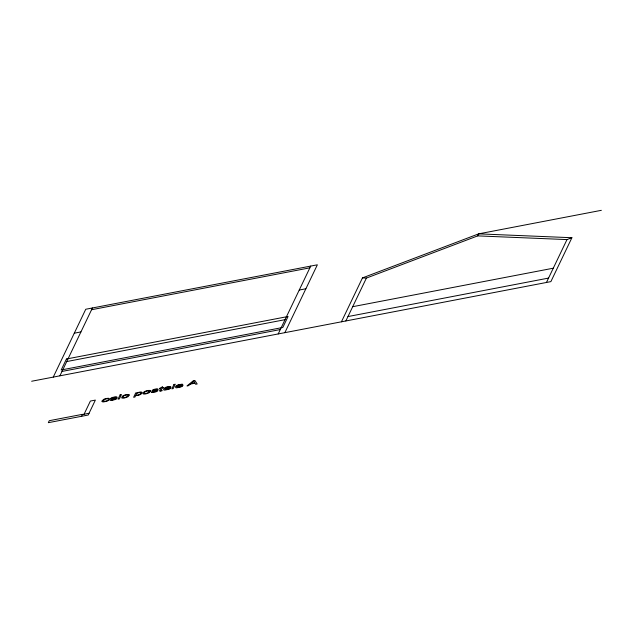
<?xml version="1.0" encoding="UTF-8"?>
<svg xmlns="http://www.w3.org/2000/svg" width="633" height="633" viewBox="0 0 633 633"><rect width="100%" height="100%" fill="white"/><g stroke="black" fill="none" stroke-linecap="round" stroke-linejoin="round"><path stroke-width="0.95" d="M182.905 385.275L182.644 384.334A3.663 1.187 -16.2 0 0 182.003 384.184L178.466 384.745A3.545 1.147 -16.2 0 0 177.43 385.149A3.727 1.203 -16.2 0 0 176.813 385.465L175.483 386.731L175.752 387.657A3.505 1.131 -16.2 0 0 176.694 387.815L180.706 387.008A3.347 1.084 -16.2 0 0 181.885 386.431L182.573 385.901L180.492 386.605A2.01 0.649 -16.2 0 1 179.55 386.969M53.251 377.102L85.756 309.252L317.362 264.808L284.858 332.665M59.898 375.828L92.41 307.97M81.57 416.3L82.512 414.322L49.271 420.7L48.322 422.678L88.216 415.026L95.369 400.096L90.384 401.053L84.07 414.227M278.204 333.939L310.716 266.089M341.432 321.809L362.464 277.903L478.667 233.862L601.35 210.322M345.863 320.955L366.412 278.069L477.693 235.887L566.994 239.583L571.908 237.723L550.876 281.622L31.65 381.248M477.693 235.887L478.667 233.862L571.908 237.723M546.445 282.476L566.994 239.583M182.866 385.355L176.765 386.581L177.319 387.246A2.421 0.783 -16.2 0 0 178.063 387.261L179.519 386.977M113.766 399.597L112.31 399.874M167.571 389.271L166.115 389.548A2.421 0.783 -16.2 0 1 165.363 389.54C162.23 387.705 172.999 389.493 170.696 386.628A3.663 1.187 -16.2 0 0 170.055 386.478L166.519 387.04A3.545 1.147 -16.2 0 0 165.482 387.443A3.727 1.203 -16.2 0 0 164.865 387.76L163.528 389.026L163.805 389.952A3.505 1.131 -16.2 0 0 164.746 390.11L168.758 389.303A3.347 1.084 -16.2 0 0 169.937 388.717L170.617 388.195L168.536 388.899A2.01 0.649 -16.2 0 1 167.603 389.263M91.563 309.727L309.877 267.838M74.283 333.203L80.929 331.921M299.243 290.041L305.889 288.759M66.734 361.562L285.04 319.673M352.7 306.689L553.282 268.202M62.002 371.436L280.308 329.548M347.968 316.563L548.55 278.085M82.409 414.544L89.055 413.27M160.735 391.02L160.196 391.083A1.472 0.475 -16.2 0 1 159.912 391.083L159.761 391.059A1.298 0.419 -16.2 0 1 159.548 390.949L160.56 388.512L159.563 388.709L159.761 388.282L162.626 386.731L162.103 387.839L163.433 387.578L161.898 388.258L160.924 390.339L161.478 390.426A5.119 1.654 -16.2 0 0 162.143 390.284L162.111 390.719A4.993 1.614 -16.2 0 1 160.735 391.028M362.464 277.903L366.412 278.069M150.567 390.909L149.483 392.563L146.104 393.837A5.064 1.638 -16.2 0 1 145.566 393.932L145.376 393.963A3.663 1.187 -16.2 0 1 143.477 393.955A3.545 1.147 -16.2 0 1 143.003 393.647L143.96 391.93A3.363 1.084 -16.2 0 1 144.886 391.408A4.115 1.329 -16.2 0 1 147.932 390.521A3.743 1.211 -16.2 0 1 150.63 390.925M129.203 395.008L128.127 396.662L124.741 397.935A5.064 1.638 -16.2 0 1 124.21 398.03L124.013 398.062A3.663 1.187 -16.2 0 1 122.114 398.054A3.545 1.147 -16.2 0 1 121.639 397.746L122.604 396.029A3.363 1.084 -16.2 0 1 123.522 395.506A4.115 1.329 -16.2 0 1 126.568 394.62A3.743 1.211 -16.2 0 1 129.267 395.024M149.222 391.321L149.206 391.542A5.76 1.859 -16.2 0 1 149.166 391.677A6.789 2.192 -16.2 0 1 149.048 391.898L148.399 392.563A2.271 0.736 -16.2 0 1 148.019 392.784A2.405 0.775 -16.2 0 1 144.625 393.441A2.413 0.775 -16.2 0 1 144.348 393.251L144.324 392.816A6.607 2.136 -16.2 0 1 144.466 392.531L145.028 391.938A2.326 0.752 -16.2 0 1 148.779 391.02M113.798 399.581A2.01 0.649 -16.2 0 0 114.731 399.217L116.812 398.521L116.132 399.043A3.347 1.084 -16.2 0 1 114.953 399.621L110.941 400.428A3.505 1.131 -16.2 0 1 110 400.278L109.723 399.352L111.06 398.086A3.727 1.203 -16.2 0 1 111.677 397.769A3.545 1.147 -16.2 0 1 112.714 397.366L116.25 396.804A3.663 1.187 -16.2 0 1 116.891 396.954C119.249 399.732 108.401 398.022 111.558 399.866A2.421 0.783 -16.2 0 0 112.31 399.874M115.704 397.366A2.524 0.815 -16.2 0 0 113.275 397.603A2.524 0.815 -16.2 0 0 111.281 398.743L115.966 397.841A2.785 0.902 -16.2 0 0 115.752 397.35M140.384 392.61A2.429 0.783 -16.2 0 1 140.637 392.8L140.684 393.109A6.916 2.231 -16.2 0 1 140.51 393.528L139.774 394.256A2.168 0.704 -16.2 0 1 137.749 395.016A2.168 0.704 -16.2 0 1 136.19 394.913L136.103 394.406A6.884 2.223 -16.2 0 1 136.245 394.122L136.665 393.639A2.706 0.87 -16.2 0 1 137.282 393.22A2.184 0.704 -16.2 0 1 140.471 392.563M148.882 390.996A2.667 0.862 -16.2 0 1 149.206 391.321M156.478 390.917L153.305 391.962A1.654 0.538 -16.2 0 1 152.798 391.867L151.287 391.93L151.54 392.357A2.651 0.855 -16.2 0 0 151.96 392.484A2.524 0.815 -16.2 0 0 152.355 392.507L153.463 392.413A6.48 2.097 -16.2 0 0 154.405 392.238L155.069 392.088A3.869 1.25 -16.2 0 0 155.9 391.835L156.62 391.558A2.461 0.791 -16.2 0 0 157.198 391.257A2.651 0.855 -16.2 0 0 157.427 391.107A2.358 0.76 -16.2 0 0 157.831 390.68A2.738 0.886 -16.2 0 0 157.87 390.553L157.846 390.403A1.772 0.57 -16.2 0 0 157.728 390.284A2.057 0.665 -16.2 0 0 157.221 390.181L153.518 390.308L156.319 389.374A1.377 0.443 -16.2 0 1 156.604 389.414A1.448 0.467 -16.2 0 1 156.786 389.493L158.226 389.35L157.253 388.844A3.743 1.211 -16.2 0 0 156.747 388.868L155.955 388.971A5.982 1.931 -16.2 0 0 155.346 389.081A4.328 1.401 -16.2 0 0 154.31 389.342A4.352 1.408 -16.2 0 0 154.041 389.422L153.376 389.659A2.208 0.712 -16.2 0 0 152.276 390.925A1.986 0.641 -16.2 0 0 152.632 390.996L156.478 390.917M122.921 397.105L122.984 397.35A2.413 0.775 -16.2 0 0 123.269 397.54A2.405 0.775 -16.2 0 0 126.663 396.883A2.271 0.736 -16.2 0 0 127.035 396.662L127.692 395.997A6.789 2.192 -16.2 0 0 127.803 395.775A5.76 1.859 -16.2 0 0 127.842 395.641L127.866 395.475A2.667 0.862 -16.2 0 0 127.518 395.095A2.413 0.775 -16.2 0 0 124.123 395.752A2.326 0.752 -16.2 0 0 123.664 396.036L123.103 396.63A6.607 2.136 -16.2 0 0 122.96 396.915L122.921 397.105M102.008 401.156L102.364 401.741A3.497 1.131 -16.2 0 0 103.005 401.892A3.402 1.1 -16.2 0 0 103.559 401.9L106.249 401.409A3.323 1.076 -16.2 0 0 107.626 400.871A3.212 1.037 -16.2 0 0 108.077 400.618L108.892 399.937L106.629 400.831A1.978 0.641 -16.2 0 1 105.948 401.093L104.485 401.377A2.105 0.68 -16.2 0 1 103.939 401.369L103.464 400.523L104.943 399.304A2.136 0.688 -16.2 0 1 105.608 399.075L105.846 399.004A2.698 0.87 -16.2 0 1 106.51 398.861L106.811 398.822A1.772 0.57 -16.2 0 1 107.602 398.877L109.24 398.845L108.963 398.426A2.888 0.934 -16.2 0 0 108.148 398.276L106.289 398.497A4.083 1.321 -16.2 0 0 104.548 399.004L104.31 399.091A3.038 0.981 -16.2 0 0 103.48 399.494L102.008 401.156M142.029 392.808L141.974 393.014A6.678 2.16 -16.2 0 1 141.784 393.362L141.483 393.726A4.961 1.598 -16.2 0 1 141.064 394.074L140.55 394.414A3.355 1.084 -16.2 0 1 139.497 394.913L138.793 395.166A3.41 1.1 -16.2 0 1 137.464 395.49L137.298 395.514A2.572 0.831 -16.2 0 1 136.459 395.578A2.967 0.957 -16.2 0 1 135.707 395.459L134.964 397.026L133.626 397.287L135.731 392.895L137.503 392.713A2.73 0.878 -16.2 0 1 137.947 392.531L140.043 392.049A3.212 1.037 -16.2 0 1 141.697 392.183L141.927 392.373A5.373 1.733 -16.2 0 1 142.021 392.808M66.441 359.006L61.187 369.981L282.816 327.459L288.078 316.484L66.441 359.006M120.143 394.802L118.054 399.17L119.392 398.909L121.481 394.549L120.143 394.802M173.956 384.484L171.859 388.844L173.197 388.591L175.286 384.223L173.956 384.484M190.343 384.096L188.555 385.639L187.004 385.94L193.279 380.773L194.869 380.465L197.187 383.986L195.629 384.286L195.035 383.194L190.343 384.096M192.796 382.039L190.992 383.543L194.814 382.807L193.88 381.106A13.158 4.249 -16.2 0 1 192.796 382.039M169.771 387.515L165.094 388.417A2.524 0.815 -16.2 0 1 167.08 387.277A2.524 0.815 -16.2 0 1 169.517 387.04A2.785 0.902 -16.2 0 1 169.731 387.523M181.718 385.22L177.05 386.122A2.524 0.815 -16.2 0 1 179.028 384.983A2.524 0.815 -16.2 0 1 181.465 384.753A2.785 0.902 -16.2 0 1 181.679 385.228"/></g></svg>
